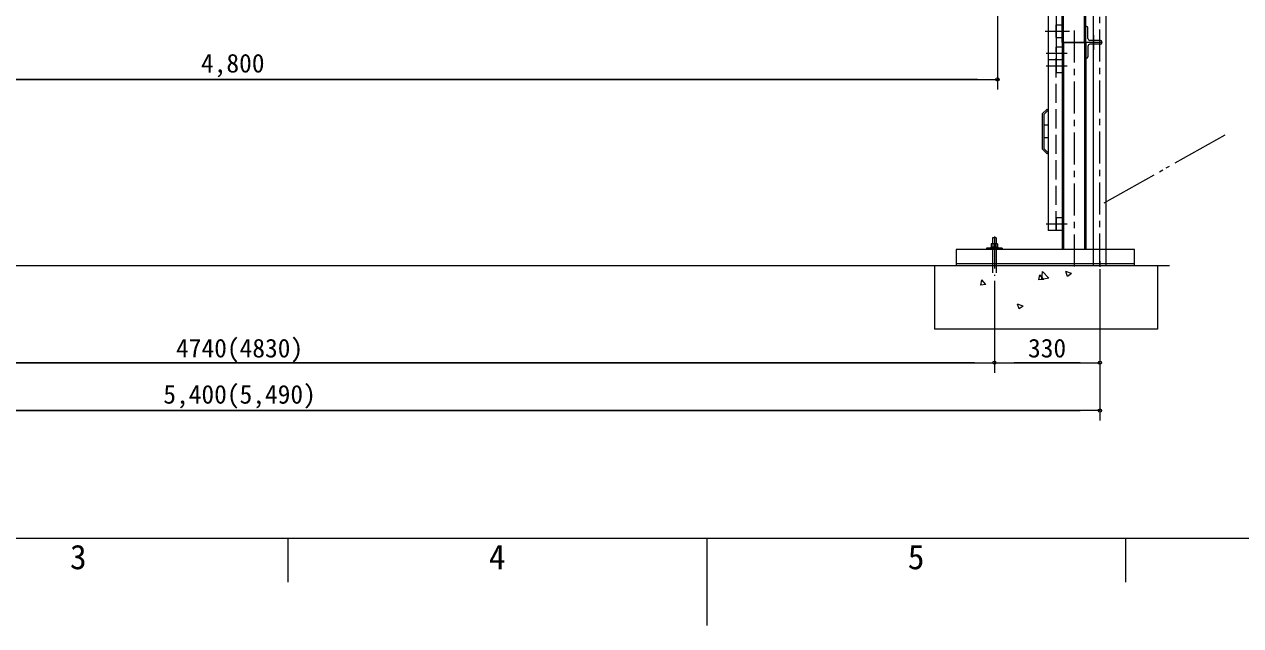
# Model space of a CAD drawing. Units: millimetres, scale not verified. Extents: x -4246 to 7230, y -3649 to 4339.
# Drawn here: x -445 to 3373, y -3649 to -1762 of the extents above; entities that cross this region are included whole.
import ezdxf
from ezdxf.enums import TextEntityAlignment as Align

# ---------------------------------------------------------------- set-up
doc = ezdxf.new("R2010")
doc.units = ezdxf.units.MM
doc.header["$LTSCALE"] = 20
doc.header["$PDMODE"] = 32
doc.header["$PDSIZE"] = 10
for name, pattern in [('CHAIN1', [8, 5, -1, 1, -1]), ('DASHED3', [4, 3, -1]), ('DOUBLE_CHAIN2', [12.8, 9, -1, 0.6, -0.6, 0.6, -1])]:
    doc.linetypes.add(name, pattern=pattern)
for name, color, linetype, lineweight in [('0-0_0', 134, 'Continuous', 18), ('0-4_ｶﾞﾊﾞﾅｰ', 7, 'Continuous', 18), ('0-7_ﾗッｸ', 6, 'Continuous', 18), ('0-8_ﾚｰﾙ', 134, 'Continuous', 18), ('0-A_仮想線', 3, 'DOUBLE_CHAIN2', 18), ('0-D_外形線', 5, 'Continuous', 18), ('0-F_寸法線', 7, 'Continuous', 18), ('1-0_中心線', 1, 'CHAIN1', 18), ('1-1_破線', 6, 'DASHED3', 18), ('1-3_補助線', 5, 'Continuous', 18)]:
    doc.layers.add(name, color=color, linetype=linetype, lineweight=lineweight)
doc.styles.add('ＭＳ ゴシック', font='')
doc.styles.get('ＭＳ ゴシック').set_extended_font_data('MS Gothic')

msp = doc.modelspace()

# ---------------------------------------------------------------- linework, layer by layer
at = {"layer": '0-0_0'}
for p, q in [((381.58, -3375.76), (381.58, -3512.38)), ((1696.54, -3375.76), (1696.54, -3512.38)), ((1696.54, -3375.76), (1696.54, -3649)), ((3011.51, -3375.76), (3011.51, -3512.38))]:
    msp.add_line(p, q, dxfattribs=at)
at = {"layer": '0-0_0', "color": 7}
msp.add_lwpolyline([(6956.4, -3375.76), (-3563.32, -3375.76), (-3563.32, 4192.97)], dxfattribs=at)
at = {"layer": '0-4_ｶﾞﾊﾞﾅｰ'}
for p, q in [((2930.95, -2530), (2930.95, -3005.36)), ((2930.95, -2974.11), (-2469.05, -2974.11)), ((-2406.55, -2974.11), (2868.45, -2974.11))]:
    msp.add_line(p, q, dxfattribs=at)
msp.add_point((2930.95, -2974.11), dxfattribs=at)
at = {"layer": '0-7_ﾗッｸ'}
for p, q in [((2793.11, -366.02), (2793.11, -1874.02)), ((2768.11, -901.02), (2768.11, -2409.02)), ((2793.11, -1874.02), (2768.11, -1874.02)), ((2793.11, -2409.02), (2768.11, -2409.02))]:
    msp.add_line(p, q, dxfattribs=at)
at = {"layer": '0-8_ﾚｰﾙ'}
for p, q in [((2812.11, -1819.02), (2812.11, -846.02)), ((2817.11, -1819.02), (2817.11, -846.02)), ((2882.11, -1819.02), (2882.11, -846.02)), ((2887.11, -1819.02), (2887.11, -846.02)), ((2887.11, -1819.02), (2887.11, -1769.02)), ((2888.61, -1769.02), (2887.11, -1769.02)), ((2893.11, -1806.52), (2893.11, -1773.52)), ((2793.11, -1804.02), (2812.11, -1804.02)), ((2932.61, -1813.02), (2899.61, -1813.02))]:
    msp.add_line(p, q, dxfattribs=at)
msp.add_lwpolyline([(2793.11, -1804.02), (2793.11, -1764.02), (2812.11, -1764.02)], dxfattribs=at)
for centre, radius, start, end in [((2888.61, -1773.52), 4.5, 0, 90), ((2899.61, -1806.52), 6.5, 180, 270), ((2932.61, -1817.52), 4.5, 0, 90), ((2932.61, -1817.52), 4.5, 0, 90)]:
    msp.add_arc(centre, radius, start, end, dxfattribs=at)
at = {"layer": '0-A_仮想線'}
for p, q in [((2943.88, -2322.49), (3339.13, -2101.02)), ((2593.61, -2431.99), (2593.61, -2451.52)), ((2605.61, -2431.99), (2593.61, -2431.99)), ((2605.61, -2431.99), (2605.61, -2451.52)), ((2574.61, -2464.52), (2574.61, -2469.02)), ((2624.61, -2464.52), (2574.61, -2464.52)), ((2610.61, -2461.52), (2588.61, -2461.52)), ((2588.61, -2461.52), (2588.61, -2464.52)), ((2609.61, -2451.52), (2589.61, -2451.52)), ((2589.61, -2451.52), (2589.61, -2461.52)), ((2593.61, -2469.02), (2593.61, -2541.96)), ((2594.71, -2451.52), (2594.71, -2461.52)), ((2601.47, -2461.52), (2597.55, -2464.52)), ((2603.91, -2451.52), (2603.91, -2461.52)), ((2605.61, -2469.02), (2605.61, -2541.79)), ((2609.61, -2451.52), (2609.61, -2461.52)), ((2610.61, -2461.52), (2610.61, -2464.52)), ((2624.61, -2464.52), (2624.61, -2469.02))]:
    msp.add_line(p, q, dxfattribs=at)
at = {"layer": '0-D_外形線'}
for p, q in [((2812.11, -1819.02), (2812.11, -2469.02)), ((2887.11, -1819.02), (2812.11, -1819.02)), ((2812.11, -1819.02), (2887.11, -1819.02)), ((2817.11, -1819.02), (2817.11, -2469.02)), ((2882.11, -1819.02), (2882.11, -2469.02)), ((2887.11, -1819.02), (2887.11, -2469.02)), ((2887.11, -1819.02), (2887.11, -1869.02)), ((2937.11, -1819.02), (2887.11, -1819.02)), ((2937.11, -1819.02), (2887.11, -1819.02)), ((2893.11, -1831.52), (2893.11, -1864.52)), ((2932.61, -1825.02), (2899.61, -1825.02)), ((2937.11, -1819.02), (2937.11, -1817.52)), ((2937.11, -1819.02), (2937.11, -1817.52)), ((2937.11, -1819.02), (2937.11, -1820.52)), ((2937.11, -1819.02), (2937.11, -1820.52)), ((2812.11, -1834.02), (2793.11, -1834.02)), ((2793.11, -1834.02), (2793.11, -1874.02)), ((2888.61, -1869.02), (2887.11, -1869.02)), ((2812.11, -1874.02), (2793.11, -1874.02)), ((2812.11, -1874.02), (2793.11, -1874.02)), ((2793.11, -1874.02), (2793.11, -1914.02)), ((2812.11, -1914.02), (2793.11, -1914.02)), ((2749.91, -2043.39), (2764.91, -2028.39)), ((2749.91, -2043.39), (2749.91, -2153.39)), ((2754.41, -2045.25), (2768.1, -2031.57)), ((2754.41, -2045.25), (2754.41, -2151.52)), ((2764.91, -2028.39), (2768.1, -2031.57)), ((2768.11, -2078.39), (2754.41, -2078.39)), ((2768.11, -2118.39), (2754.41, -2118.39)), ((2749.91, -2153.39), (2764.91, -2168.39)), ((2754.41, -2151.52), (2768.1, -2165.21)), ((2764.91, -2168.39), (2768.1, -2165.21)), ((2812.11, -2369.02), (2793.11, -2369.02)), ((2793.11, -2369.02), (2793.11, -2409.02)), ((2812.11, -2409.02), (2793.11, -2409.02)), ((3039.61, -2469.02), (2479.61, -2469.02)), ((2479.61, -2469.02), (2479.61, -2519.02)), ((3039.61, -2519.02), (3039.61, -2469.02)), ((-2699.91, -2519.02), (3148.88, -2519.02)), ((2411.75, -2519.02), (2411.75, -2719.02)), ((2479.61, -2513.02), (3039.61, -2513.02)), ((2479.61, -2519.02), (3039.61, -2519.02)), ((3111.75, -2519.02), (3111.75, -2719.02)), ((3111.75, -2719.02), (2411.75, -2719.02))]:
    msp.add_line(p, q, dxfattribs=at)
for points in [[(2910.95, -2519.02), (2910.95, 1034.42), (2910.95, 1381.28)], [(2950.95, -2519.02), (2950.95, 1034.42), (2950.95, 1381.28)]]:
    msp.add_lwpolyline(points, dxfattribs=at)
for centre, radius, start, end in [((2899.61, -1831.52), 6.5, 90, 180), ((2932.61, -1820.52), 4.5, 270, 0), ((2932.61, -1820.52), 4.5, 270, 0), ((2888.61, -1864.52), 4.5, 270, 0)]:
    msp.add_arc(centre, radius, start, end, dxfattribs=at)
at = {"layer": '0-F_寸法線'}
for p, q in [((2609.18, -1453.76), (2609.18, -1966.45)), ((-2190.82, -1935.2), (2609.18, -1935.2)), ((2546.68, -1935.2), (-2128.32, -1935.2)), ((2930.95, -2538.97), (2930.95, -2855.24)), ((2599.61, -2566.89), (2599.61, -2855.24)), ((2599.61, -2566.89), (2599.61, -2855.24)), ((-2137.72, -2823.99), (2599.61, -2823.99)), ((2537.11, -2823.99), (-2075.22, -2823.99)), ((2599.61, -2823.99), (2930.95, -2823.99)), ((2868.45, -2823.99), (2662.11, -2823.99))]:
    msp.add_line(p, q, dxfattribs=at)
for p in [(2609.18, -1935.2), (2599.61, -2823.99), (2930.95, -2823.99)]:
    msp.add_point(p, dxfattribs=at)
at = {"layer": '1-0_中心線'}
for p, q in [((2930.95, -2519.02), (2930.95, 2124.72)), ((2759.06, -1784.02), (2835.61, -1784.02)), ((2849.61, -1781.77), (2849.61, -2537.25)), ((2912.11, -1842.83), (2912.11, -1796.78)), ((2827.88, -1854.02), (2761.79, -1854.02)), ((2827.88, -1894.02), (2761.79, -1894.02)), ((2827.88, -2389.02), (2761.79, -2389.02)), ((2599.61, -2428.46), (2599.61, -2551.26)), ((2930.95, -2505.39), (2930.95, -2523.35))]:
    msp.add_line(p, q, dxfattribs=at)
at = {"layer": '1-1_破線'}
msp.add_line((2793.11, -2409.02), (2793.11, -1834.02), dxfattribs=at)
at = {"layer": '1-3_補助線', "color": 134}
for p, q in [((-2469.05, -2519.02), (2930.95, -2519.02)), ((-2017.72, -2519.02), (2466.68, -2519.02)), ((2739.59, -2564.4), (2742.53, -2548.48)), ((2754.77, -2563.06), (2742.52, -2548.47)), ((2748.19, -2562.42), (2751, -2538.3)), ((2770.78, -2558.92), (2751, -2538.3)), ((2841.77, -2544.54), (2823.98, -2537.71)), ((2557.41, -2580.34), (2560.35, -2564.42)), ((2572.59, -2579), (2557.41, -2580.33)), ((2572.58, -2579), (2560.34, -2564.41)), ((2754.77, -2563.06), (2739.59, -2564.39)), ((2770.78, -2558.92), (2748.19, -2562.43)), ((2690.15, -2646.8), (2672.37, -2639.98)), ((2677.52, -2655.32), (2672.37, -2639.98)), ((2690.15, -2646.8), (2677.52, -2655.33))]:
    msp.add_line(p, q, dxfattribs=at)
msp.add_lwpolyline([(2841.77, -2544.54), (2829.13, -2553.06), (2823.98, -2537.71)], dxfattribs=at)

# ---------------------------------------------------------------- texts
at = {"layer": '0-0_0', "style": 'ＭＳ ゴシック'}
for s, p in [('3', (-302.14, -3495.01)), ('4', (1012.83, -3495.01)), ('5', (2327.79, -3495.01))]:
    msp.add_text(s, height=76.92, dxfattribs=at).set_placement(p, align=Align.BOTTOM_LEFT)
at = {"layer": '0-4_ｶﾞﾊﾞﾅｰ', "style": 'ＭＳ ゴシック'}
msp.add_text('5,400(5,490)', height=58.65, dxfattribs=at).set_placement((-9.05, -2970.02), align=Align.BOTTOM_LEFT)
at = {"layer": '0-F_寸法線', "style": 'ＭＳ ゴシック'}
for s, p in [('4,800', (109.18, -1931.12)), ('4740(4830)', (30.95, -2825.11)), ('330', (2705.28, -2825.11))]:
    msp.add_text(s, height=58.65, dxfattribs=at).set_placement(p, align=Align.BOTTOM_LEFT)

doc.saveas('drawing.dxf')
